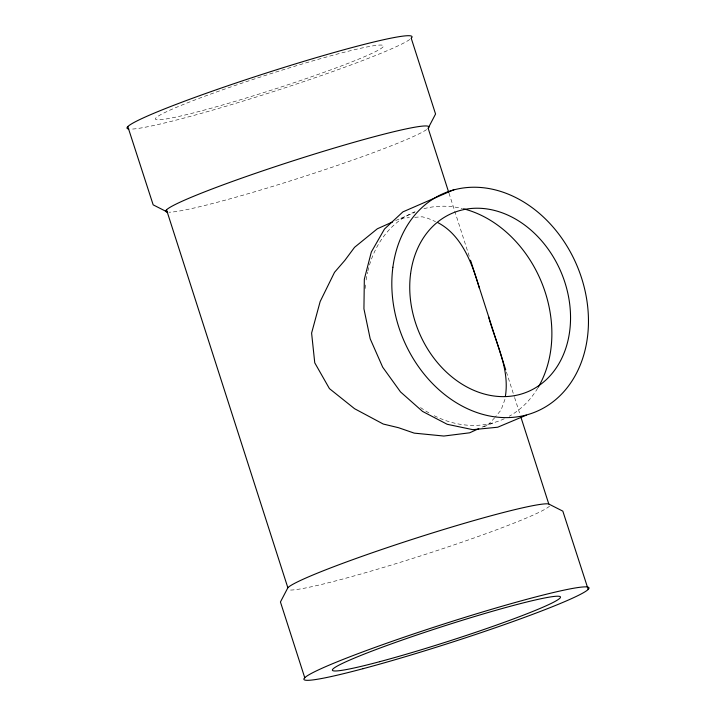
<?xml version="1.0" encoding="UTF-8"?>
<svg xmlns="http://www.w3.org/2000/svg" width="716" height="716" viewBox="0 0 716 716"><rect width="100%" height="100%" fill="white"/><g stroke="black" fill="none" stroke-linecap="round" stroke-linejoin="round"><path stroke-width="0.54" stroke-dasharray="3.58 2.69" d="M504.959 399.322L501.093 409.964L495.418 416.864M494.711 417.732L488.84 424.06L480.767 427.738M395.688 220.537L414.841 212.33M483.73 426.888L492.769 423.093M400.781 218.246L409.391 217.664M414.77 217.306L422.297 216.805L427.712 218.246L435.552 221.62M448.986 193.177L469.49 257.044M506.4 371.998L514.258 396.476M514.598 397.541L520.067 414.573M504.261 418.77A112.761 89.733 67.2 0 1 432.777 414.985M428.857 412.846A112.761 89.733 67.2 0 1 419.478 406.804M365.133 288.548A112.761 89.733 67.2 0 1 365.536 284.297M366.118 279.956A112.761 89.733 67.2 0 1 367.594 272.152M367.854 271.051A112.761 89.733 67.2 0 1 416.524 211.104M423.935 208.687A112.761 89.733 67.2 0 1 462.42 208.544M537.671 388.215A112.761 89.733 67.2 0 1 509.255 416.229M549.557 506.078A138.161 9.156 -17.8 0 1 422.556 555.294A138.161 9.156 -17.8 0 1 288.781 589.966M409.74 39.478A149.653 9.917 -17.8 0 1 273.7 91.487A149.653 9.917 -17.8 0 1 131.037 129.122M426.584 129.578A138.161 9.156 -17.8 0 1 299.315 178.051A138.161 9.156 -17.8 0 1 168.895 212.196M202.771 110.497A119.715 7.93 -17.8 0 0 382.935 47.023A119.715 7.93 -17.8 0 0 222.855 89.724A119.715 7.93 -17.8 0 0 202.771 110.497"/><path stroke-width="1.07" d="M505.389 396.306C509.846 368.373 495.562 342.713 488.509 316.481M478.753 428.66L469.669 432.804L443.866 436.044L414.215 433.126L398.508 427.703L383.239 424.033L354.608 408.729L329.432 388.618L314.754 362.815L311.603 333.083L320.15 301.561L334.524 272.322L344.808 260.427L354.554 247.315L377.323 228.798L392.628 221.915M453.953 189.686L402.911 211.873L384.501 229.013L371.344 251.978L364.328 279.195L363.934 308.811L370.199 338.82L382.675 367.165L400.521 391.929L422.53 411.405L447.196 424.284L472.837 429.672L497.71 427.219L526.341 415.173M437.512 222.461C461.811 234.955 472.22 263.631 479.434 288.333M411.217 38.199L435.561 114.023L428.141 128.245L448.646 192.112M588.176 589.366L562.83 511.143L548.537 503.894A138.161 9.156 -17.8 0 0 414.761 538.566A138.161 9.156 -17.8 0 0 287.76 587.782M470.519 260.23L505.72 369.868M520.756 416.703L548.778 503.983M166.542 209.886L287.859 587.755L280.439 601.977L304.783 677.801M127.824 126.634L153.17 204.857L167.463 212.106A138.161 9.156 -17.8 0 1 293.444 160.706A138.161 9.156 -17.8 0 1 428.24 128.218M463.485 208.804A112.761 89.733 67.2 0 1 538.235 387.267M128.826 129.032A149.653 9.917 -17.8 0 1 265.332 73.345A149.653 9.917 -17.8 0 1 411.306 38.172M379.731 661.665A119.715 7.93 -17.8 0 0 559.894 598.191A119.715 7.93 -17.8 0 0 399.814 640.892A119.715 7.93 -17.8 0 0 379.731 661.665M410.59 273.78A96.911 77.122 67.2 0 0 519.798 394.471A96.911 77.122 67.2 0 0 540.043 239.037A96.911 77.122 67.2 0 0 410.59 273.78M363.075 668.681A149.653 9.917 -17.8 0 0 588.275 589.34A149.653 9.917 -17.8 0 0 388.099 642.735A149.653 9.917 -17.8 0 0 363.075 668.681M392.878 267.256A118.507 94.315 67.2 0 0 526.296 415.012A118.507 94.315 67.2 0 0 551.266 225.021A118.507 94.315 67.2 0 0 392.878 267.256"/></g></svg>
